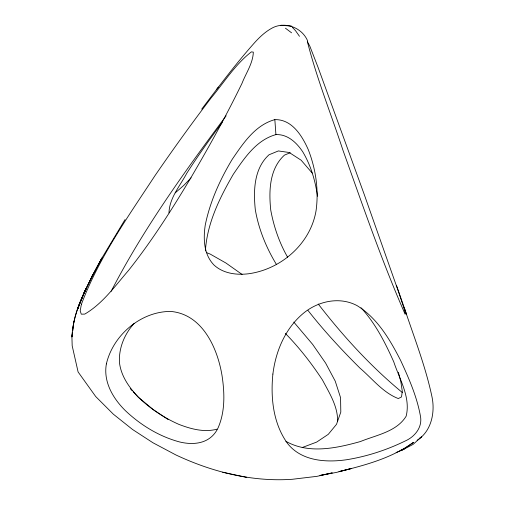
<?xml version="1.0" encoding="UTF-8"?>
<svg xmlns="http://www.w3.org/2000/svg" width="505" height="505" viewBox="0 0 505 505"><rect width="100%" height="100%" fill="white"/><g stroke="black" fill="none" stroke-linecap="round" stroke-linejoin="round"><path stroke-width="0.76" d="M168.992 212.895C169.339 198.029 180.07 185.891 186.749 173.297C197.499 156.531 208.988 140.264 220.874 124.287L222.276 122.456M205.402 250.966C207.037 223.406 219.656 197.859 233.272 174.345C244.186 158.368 256.18 140.049 275.919 134.608C287.73 134.09 296.656 142.688 302.779 151.86C310.6 164.977 315.006 179.723 317.291 194.747L317.392 196.256M72.493 332.366L71.918 336.942L72.183 345.799L78.092 371.945L95.716 396.551L113.341 414.176L132.562 429.502L152.952 442.765L175.835 454.923C212.062 471.967 252.216 482.111 292.433 479.27L317.052 476.329L332.214 472.914L319.949 475.458L336.583 472.377L351.486 468.482L339.013 471.607C364.869 465.326 391.728 458.149 413.526 442.323L402.39 449.993L396.097 452.518M72.682 330.838C74.254 310.739 84.234 292.591 92.87 274.789L83.811 293.588L79.739 303.84L84.96 290.804L83.811 293.588L92.87 274.789M72.512 332.277L71.918 336.942C72.688 319.835 78.95 303.612 86.279 288.323L78.9 305.077L77.707 308.959L79.159 305.329M72.714 330.724L73.9 321.395M77.707 308.959L79.159 305.304M111.151 291.328C143.25 229.03 184.426 171.946 226.126 115.815M90.913 278.874L101.454 258.812L125.038 219.574M101.454 258.812L91.859 276.69L102.326 257.455M201.71 109.124C218.305 87.22 234.756 65.132 252.967 44.516C258.819 37.837 265.283 31.436 273.312 27.434C286.139 21.488 302.419 28.021 307.709 41.12M216.853 89.076L218.412 87.087M134.21 323.339C124.501 333.963 118.599 348.172 119.47 362.672C121.143 376.528 129.558 388.042 138.982 397.826C150.635 408.898 164.125 417.862 178.833 424.351C190.928 429.01 204.102 432.608 216.992 429.187M191.111 177.829L183.637 185.524L175.248 192.866M419.598 438.239L421.454 436.888L413.058 444.406L402.39 449.993L404.959 448.44L400.149 450.555M417.098 440.297C431.245 431.485 435.209 412.8 432.078 397.302C425.683 366.699 414.151 337.498 404.316 307.898M290.217 152.75L284.46 155.111C269.335 168.853 268.755 191.161 270.749 210.08C273.754 226.593 279.284 242.621 287.61 257.209M274.846 119.628C255.107 125.063 243.107 143.382 232.199 159.359C219.978 179.742 209.973 201.71 205.251 225.104C203.149 238.84 203.749 254.627 214.088 265.119C223.33 273.54 236.454 275.225 248.447 273.779C281.121 269.373 310.48 243.77 316.054 210.743C318.926 190.063 315.808 168.885 308.214 149.512C302.053 135.719 291.978 119.212 274.846 119.628L275.919 134.608M302.211 447.537L316.648 442.09L328.269 434.338L336.513 424.326L340.806 412.093L340.566 397.675L335.225 381.123L325.63 363.114L312.62 344.347L293.796 322.076M280.849 25.25L291.53 26.096M222.667 472.226L246.756 477.402L246.175 477.263M206.646 252.639L210.206 254.091L225.95 263.036L242.11 274.461M285.887 441.307C308.707 454.285 336.557 448.2 360.431 441.534C376.193 435.051 396.589 431.826 406.146 416.202C410.874 397.467 399.493 379.217 393.793 361.927C385.195 342.661 375.436 323.396 361.031 307.772M168.089 419.522L153.078 409.479L138.092 396.993L133.408 391.987M402.39 392.568C370.916 366.649 343.179 336.235 318.251 304.023M285.458 28.204L291.581 32.831M285.312 333.376C299.314 347.617 311.591 363.448 322.55 380.12C329.31 392.997 337.997 406.437 337.599 421.505M292.288 27.245L295.545 30.717L299.478 36.309M130.284 388.654L132.367 390.876M312.197 173.057L301.157 160.224L289.239 152.51L278.381 150.938L269.026 154.776C253.901 168.518 253.321 190.827 255.315 209.745C258.648 229.125 266.173 247.5 276.323 264.285M307.993 310.442C323.976 330.819 341.601 349.87 359.97 368.113C372.286 378.586 382.853 392.593 398.3 398.559L401.488 396.974L402.308 391.425L400.856 381.78L398.363 372.273M396.431 285.268L406.658 314.64M307.387 41.625C316.786 78.584 331.173 114.288 343.059 150.534C362.779 205.44 381.666 260.801 405.136 314.236L405.42 313.447L403.388 306.434L398.729 292.395L364.092 194.059L318.011 67.222L309.855 46.233L307.387 41.625M106.378 363.916C103.153 381.849 113.063 398.508 125.398 410.672C140.617 425.065 158.961 436.326 179.25 441.862C194.419 445.669 210.699 443.409 218.053 427.943C225.217 411.619 224.668 393.269 222.093 375.985C217.661 348.267 202.454 314.123 170.646 311.427C140.813 311.389 113.032 335.181 106.378 363.916M272.889 374.072C270.484 397.807 273.173 423.449 287.433 443.321C301.245 461.084 325.826 462.706 346.449 459.758C366.706 456.533 386.401 450.119 404.84 441.168C414.693 436.951 422.723 427.262 420.412 416.019C416.922 396.583 408.867 378.302 400.648 360.469C389.955 339.663 377.488 318.15 357.022 305.594C339.713 296.378 318.365 301.024 303.663 313.068C285.407 328.086 275.717 351.007 272.889 374.072M81.343 304.464L80.194 310.872L81.292 314.179L84.771 314.091C102.736 303.587 115.096 285.944 128.497 270.478C152.037 240.771 172.432 208.754 191.774 176.207C209.562 145.85 226.606 115.033 241.983 83.382C245.935 73.174 252.973 63.333 253.333 52.135L251.357 51.882C235.172 64.482 224.094 82.441 211.052 98.039C191.685 123.454 173.026 149.404 154.928 175.74C127.866 216.98 98.702 257.96 81.343 304.464"/></g></svg>
